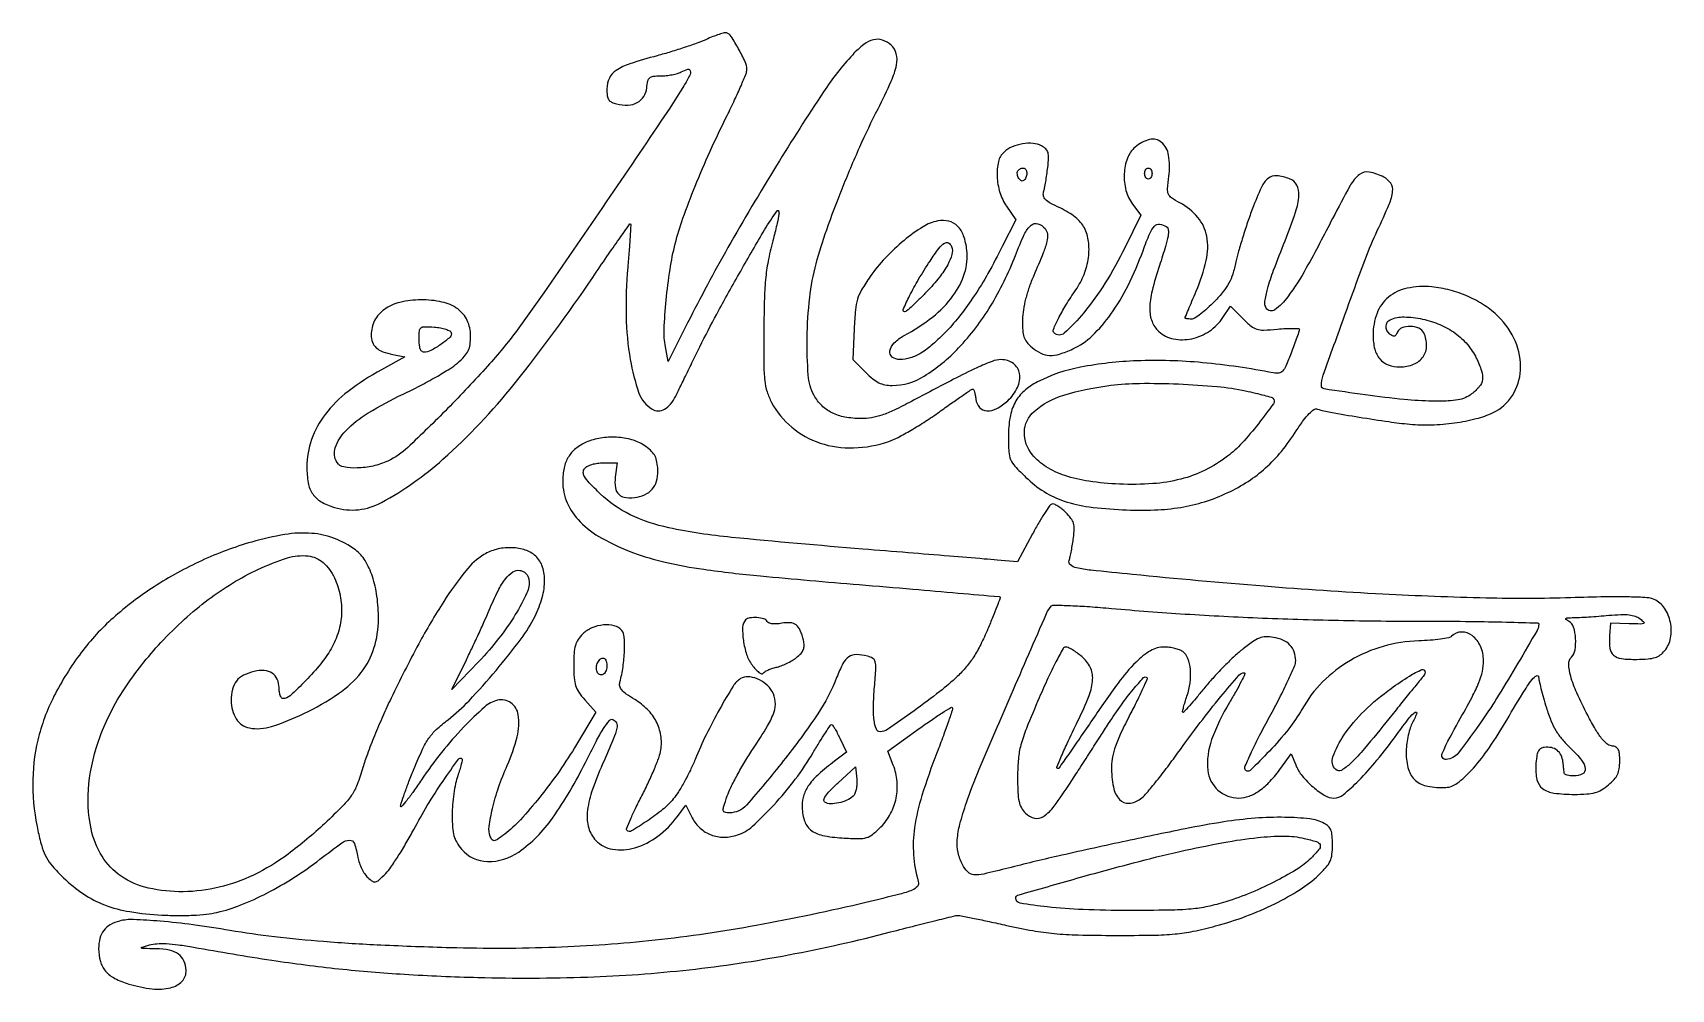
# Model space of a CAD drawing. Extents: x 10 to 455, y 10 to 270.
import ezdxf

# ---------------------------------------------------------------- set-up
doc = ezdxf.new("R2010")
doc.units = 0

msp = doc.modelspace()

# ---------------------------------------------------------------- linework, layer by layer
for points in [[(193, 267.901487, -0.020054), (190.673587, 266.951344, -0.006797), (187.219065, 265.752455, -0.006747), (183.361715, 264.52977, -0.007706), (179.639372, 263.46724, 0.012208), (172.24492, 261.284334, 0.067686), (168.515561, 259.498299, 0.134904), (166.667392, 257.394511, 0.11364), (166, 254.495999, 0.028598), (166.106934, 252.627895, 0.114373), (166.488811, 251.555565, 0.13917), (167.257771, 250.87518, 0.050516), (168.640432, 250.375398, 0.072321), (171.711376, 250.062577, 0.113051), (174.262471, 250.763184, 0.130698), (176.010047, 252.401338, 0.115795), (176.813358, 254.768055, -0.029548), (177.107085, 256.638873, -0.164776), (177.6231, 257.496936, -0.15258), (178.577346, 257.900304, -0.024281), (180.6291, 258, 0.02661), (182.118145, 258.079302, 0.021728), (183.696005, 258.31755, 0.022255), (185.131396, 258.66549, 0.052318), (186.151388, 259.08102, -0.05519), (187.959103, 259.805412, -0.437453), (188.64229, 259.382889, -0.169692), (188.450272, 258.058746, -0.01794), (186.886571, 255.302599, -0.01076), (180.667545, 245.673555, -0.001005), (164.791636, 222.317193, -0.001077), (148.884831, 199.123664, -0.009444), (141.623896, 189, -0.022943), (133.609458, 179.229088, -0.011742), (122.726394, 167.693941, -0.008835), (111.925319, 157.150578, -0.08064), (106.5, 153.480797, -0.052754), (102.515253, 152.123128, -0.048782), (98.227272, 151.582214, -0.05254), (94.567166, 151.864549, -0.207207), (92.731504, 153.095223, -0.230487), (92.256536, 157.0845, -0.109056), (95.040105, 161.606204, -0.06403), (101.19327, 166.519691, -0.025948), (110.659393, 171.618464, 0.009522), (115.195013, 173.872607, 0.009814), (119.595455, 176.276032, 0.009592), (123.324404, 178.504766, 0.040681), (125.409393, 180.054589, 0.024524), (127.329292, 181.914657, 0.075171), (128.352539, 183.403522, 0.081249), (128.847299, 185.061929, 0.031958), (129, 187.448605, 0.10949), (128.073706, 191.627937, 0.128373), (125.491517, 194.746587, 0.104098), (121.229627, 196.63158, 0.054544), (115.433998, 197.213051, 0.055424), (109.825863, 196.538422, 0.096875), (105.575134, 194.621774, 0.12018), (102.946619, 191.593424, 0.119469), (102, 187.688186, 0.088827), (102.352655, 185.718794, 0.12127), (103.360334, 184.232329, 0.095131), (105.154645, 183.146984, 0.039249), (107.8983, 182.37034), (111.105985, 181.728803), (104.802992, 178.254967, 0.036831), (95.761503, 172.365502, 0.066383), (89.506239, 166.133381, 0.079663), (85.841484, 159.355833, 0.082597), (84.539828, 151.857465, 0.045234), (84.901945, 147.522842, 0.106388), (86.117331, 144.529832, 0.114179), (88.391177, 142.429665, 0.056872), (92.014866, 140.8774, 0.200178), (104.80677, 142.213051, 0.057113), (121.472704, 153.942528, 0.042093), (140.80711, 174.313943, 0.020267), (162.1663, 203.326029, -0.001959), (166.023423, 208.988097, -0.003307), (169.307253, 213.701141, -0.000471), (172.227851, 217.826073, -0.516801), (172.412342, 217.826029, -0.17097), (172.49344, 217.541752, -0.000704), (172.287376, 214.232027, -0.003366), (172.021846, 210.462277, -0.002101), (171.662449, 206.048958, 0.026402), (171.228971, 192.783427, 0.037379), (172.34742, 181.026952, 0.042373), (174.710234, 171.935425, 0.173109), (178.25, 167.574023, 0.13792), (179.914349, 167.109663, 0.12542), (181.645059, 167.554466, 0.097044), (183.289713, 168.924573, 0.056116), (184.685213, 171.098783, 0.000731), (185.420402, 172.593766, 0.00008), (187.101309, 176.025893, 0.000098), (189.100775, 180.112158, 0.000079), (191.245876, 184.5, -0.011152), (195.80836, 193.331475, -0.004669), (202.327933, 205.028257, -0.003757), (208.829463, 216.243984, -0.027638), (212.264573, 221.395344, -0.597483), (212.62863, 221.340427, -0.121981), (212.715097, 220.48879, -0.02397), (212.242851, 218.026751, -0.005411), (211.195579, 213.895344, 0.015097), (209.887436, 208.280387, 0.023735), (209.141403, 203.385223, 0.018571), (208.759109, 197.656884, 0.005719), (208.602716, 189, 0.0035), (208.606172, 179.742006, 0.025004), (208.862897, 175.272046, 0.049743), (209.495461, 172.256536, 0.046254), (210.720978, 169.346727, 0.096965), (216.206207, 162.624176, 0.09352), (223.887855, 158.361744, 0.088272), (232.985244, 157.042564, 0.075347), (242.52686, 158.803439, 0.037117), (245.036072, 159.88539, 0.011715), (248.611784, 161.860835, 0.011628), (252.510135, 164.258529, 0.012653), (256.1825, 166.770793, -0.002714), (259.528112, 169.158505, -0.004262), (262.431657, 171.170171, -0.001236), (264.968662, 172.886909, -0.1492), (265.339217, 173, -0.299805), (265.562502, 172.852894, -0.026952), (265.805023, 172.192187, -0.028042), (266.024115, 171.303952, -0.017803), (266.183578, 170.25, 0.153775), (267.17167, 168.035716, 0.20265), (269.145414, 167.09193, 0.136406), (271.874423, 167.716508, 0.063894), (274.839698, 169.850256, 0.09406), (277.483654, 173.462322, 0.152071), (278.020024, 177.201663, 0.19833), (276.34704, 179.924621, 0.159843), (273.05, 180.985383, 0.089526), (270.58686, 180.526195, 0.018079), (266.467649, 178.78929, 0.011101), (260.082184, 175.646327, 0.002156), (248.709121, 169.668825, -0.009852), (243.974421, 167.272606, -0.030652), (240.664974, 165.921805, -0.042417), (237.863333, 165.231871, -0.039188), (234.909461, 165, -0.045219), (230.635601, 165.387313, -0.070058), (227.125153, 166.553137, -0.078428), (224.356217, 168.51766, -0.075014), (222.277265, 171.266927, -0.106539), (220.667044, 176.754437, -0.021989), (220.371478, 186.882344, -0.024038), (221.059792, 197.817575, -0.038516), (222.805972, 207, -0.018481), (225.689865, 216.261391, -0.010293), (229.847057, 227.325515, -0.010066), (234.668752, 238.725656, -0.012619), (239.61447, 249.082757, 0.011423), (243.193016, 256.5309, 0.055519), (244.638472, 260.980068, 0.112345), (244.576407, 263.999635, 0.148817), (243.171259, 266.345012, 0.103378), (240.829956, 267.715371, 0.142752), (238.410316, 267.812027, 0.104791), (235.769359, 266.528201, 0.039876), (232.732897, 263.75, 0.041787), (224.785643, 253.647378, 0.00775), (212.066979, 233.695891, 0.008777), (198.868793, 211.399252, 0.012289), (187.926741, 191), (182.622648, 180.5), (181.878665, 184.5, -0.056536), (181.543975, 189.209804, -0.013357), (182.086131, 197.086605, -0.01442), (183.132749, 205.465256, -0.023782), (184.554791, 212.456571, -0.023146), (186.647247, 219.354989, -0.010975), (189.944442, 228.042551, -0.010261), (194.041359, 237.593726, -0.009461), (198.634367, 247.233343, 0.006219), (200.688539, 251.473528, 0.008586), (202.419013, 255.332723, 0.005828), (203.768849, 258.591531, 0.097899), (203.98355, 259.733343, 0.104522), (203.521097, 261.824935, 0.01982), (201.758608, 265.333448, 0.016458), (199.745352, 268.706813, 0.177897), (198.5, 269.649028, 0.137097), (197.878033, 269.663397, 0.014564), (196.471875, 269.2613, 0.017105), (194.796427, 268.665137, 0.012947)], [(309.422678, 238.687149, 0.126404), (307.325207, 235.679449, 0.078045), (306.456435, 231.43097, 0.074805), (306.92366, 226.92827, 0.096245), (308.709812, 223.179345), (310.919624, 220.189699), (306.596431, 211.34485, -0.025841), (301.302427, 201.797765, -0.033719), (295.456993, 193.702408, -0.035163), (290.174207, 188.178571, -0.400225), (287.422038, 188.244629, -0.305351), (287.234441, 189.206162, -0.01668), (288.594752, 192.145892, -0.020897), (290.615087, 195.770216, -0.012438), (293.303449, 199.91683, 0.056128), (295.545523, 204.141261, 0.059692), (296.734165, 208.672241, 0.064282), (296.773074, 213.03099, 0.089687), (295.629451, 216.74967, 0.060813), (294.623908, 218.223494, 0.04108), (293.159232, 219.639431, 0.036285), (291.278401, 220.964726, 0.026445), (289.018975, 222.165273, -0.013704), (286.389543, 223.477665, -0.070769), (285.080511, 224.435407, -0.142597), (284.548077, 225.37716, -0.128305), (284.574961, 226.5, 0.022118), (284.831457, 227.571663, 0.006083), (285.139542, 229.278959, 0.006134), (285.441685, 231.224143, 0.006371), (285.691911, 233.151776, 0.015072), (285.921261, 235.805732, 0.084767), (285.761221, 237.215125, 0.136377), (285.177171, 238.160758, 0.063846), (283.995623, 239.002343, 0.102792), (281.703702, 239.677637, 0.061124), (278.848904, 239.562163, 0.059767), (276.024618, 238.744167, 0.083759), (273.815617, 237.333136, 0.153625), (272.295476, 234.740842, 0.067991), (271.936045, 230.745666, 0.062637), (272.692421, 226.369754, 0.075132), (274.494379, 222.603421), (276.988758, 218.927748), (273.360276, 211.713874, -0.011525), (269.467903, 204.400293, -0.01783), (265.741362, 198.291895, -0.020294), (262.020638, 193.124297, -0.025493), (258.149899, 188.671545, -0.020408), (254.445865, 185.126824, -0.043958), (251.268856, 182.787207, -0.05749), (248.371732, 181.451357, -0.079464), (245.54966, 181, -0.16488), (243.486747, 181.699275, -0.28017), (242.847721, 183.3428, -0.156941), (244.020868, 185.559019, -0.070743), (246.70631, 187.522596, 0.044318), (254.41457, 192.558306, 0.067492), (259.965417, 198.297041, 0.080715), (263.107633, 204.438789, 0.106413), (263.73255, 210.680451, 0.054035), (262.853791, 214.606371, 0.113855), (261.217731, 217.245715, 0.141014), (258.854544, 218.564412, 0.104024), (255.843408, 218.629139, 0.094542), (251.832565, 217.053448, 0.031214), (246.677219, 213.331862, 0.030883), (241.560106, 208.570328, 0.039126), (237.493135, 203.555639, 0.016752), (235.157038, 199.90865, 0.059748), (234.036684, 197.378514, 0.052785), (233.477076, 194.50022, 0.011125), (233.147487, 189.381947), (232.794974, 181.005026), (236.297487, 177.502513, 0.02476), (238.207353, 175.772984, 0.057676), (239.828666, 174.731136, 0.067582), (241.477171, 174.183066, 0.046536), (243.439838, 174, 0.141123), (252.15721, 176.51045, 0.062789), (261.4915, 184.155008, 0.053864), (270.159288, 195.520266, 0.043783), (276.913848, 209.277158, -0.01625), (279.327616, 214.963959, -0.10086), (281.198106, 217.502922, -0.269581), (283.000572, 217.883658, -0.14082), (284.960174, 216.547988, -0.14824), (285.594007, 215.042065, -0.085621), (285.461729, 213.064088, -0.037317), (284.450905, 209.932237, -0.005505), (281.871367, 203.793615, 0.018673), (280.627637, 200.601008, 0.021519), (279.689758, 197.470762, 0.023146), (279.08547, 194.516902, 0.033258), (278.848153, 191.857966, 0.017804), (278.88661, 188.91775, 0.070114), (279.225564, 187.142707, 0.090759), (279.9919, 185.77173, 0.042452), (281.420934, 184.314351, 0.064086), (283.823617, 182.732043, 0.104533), (286.181535, 182.139845, 0.085754), (288.90327, 182.504912, 0.032305), (292.5, 183.895863, 0.082663), (297.76601, 187.487341, 0.046737), (302.837793, 193.341783, 0.040006), (307.507035, 201.122195, 0.027711), (311.55348, 210.557541, -0.011972), (313.397302, 215.260066, -0.092827), (314.690159, 217.221656, -0.230683), (316.072577, 217.725501, -0.115696), (317.871146, 217.100798, -0.231813), (318.422154, 216.203192, -0.067303), (318.356309, 214.53423, -0.031455), (317.680682, 211.733663, -0.005493), (316.02024, 206.560754, 0.018848), (313.999378, 199.634674, 0.059036), (313.38003, 194.832618, 0.09325), (313.999573, 191.341419, 0.118967), (315.835175, 188.649165, 0.135489), (319.842316, 186.632665, 0.103048), (324.779795, 186.67456, 0.095735), (329.594993, 188.737383, 0.099052), (333.227694, 192.426431), (335.265248, 195.534752), (338.668279, 192.131721, 0.022495), (340.883006, 190.107786, 0.100055), (342.425055, 189.273377, 0.083811), (344.300606, 189.029489, 0.013128), (348.035656, 189.269517, -0.009611), (350.322668, 189.432646, -0.016137), (352.247974, 189.470608, -0.010081), (353.78598, 189.420269, -0.398809), (354, 189.194622, -0.081382), (353.929656, 188.765304, -0.002433), (353.339063, 187.03926, -0.004781), (352.612113, 185.010732, -0.003276), (351.75, 182.721853, -0.009551), (350.34478, 179.262753, -0.082306), (349.449555, 177.863667, -0.17723), (348.435447, 177.327277, -0.082771), (346.928609, 177.371682, 0.025221), (327.691244, 180.164967, 0.032851), (309.906859, 180.664525, 0.037142), (294.5905, 178.944274, 0.071534), (282.930271, 174.964427, 0.063289), (279.260515, 172.463748, 0.089558), (276.818465, 169.366053, 0.080419), (275.450184, 165.3512, 0.041871), (275.003738, 160.066162, 0.014569), (275.121394, 155.9468, 0.087626), (275.613077, 153.870222, 0.08571), (276.789884, 152.067353, 0.013624), (279.757992, 149.046229, 0.051802), (284.719454, 145.167774, 0.059229), (290.161326, 142.594788, 0.048452), (296.912055, 141.038948, 0.021682), (306, 140.252437, 0.018837), (314.643307, 140.20661, 0.032157), (321.825711, 140.903033, 0.036019), (328.256581, 142.428869, 0.033192), (334.586397, 144.893634, 0.034723), (340.068021, 147.93902, 0.039341), (344.836699, 151.603193, 0.037769), (349.126949, 156.103642, 0.027989), (353.17781, 161.659205, -0.012481), (355.15021, 164.548313, -0.036443), (356.69839, 166.398225, -0.055713), (357.943484, 167.425418, -0.219955), (358.901689, 167.565799, 0.027871), (362.4924, 166.718165, 0.003592), (370.282388, 165.389715, 0.004498), (378.278674, 164.158864, 0.012044), (384, 163.471033, 0.032498), (389.850737, 163.292006, 0.025926), (396.140825, 163.835712, 0.026627), (402.024593, 164.975252, 0.04967), (406.590473, 166.609956, 0.14173), (411.834971, 171.253061, 0.128359), (414.04296, 178.164043, 0.114978), (412.676117, 185.893184, 0.099006), (407.999091, 192.709762, 0.048212), (404.263411, 195.704341, 0.04033), (399.799059, 198.136046, 0.039627), (394.914278, 199.858101, 0.042347), (389.926269, 200.740402, 0.072967), (383.238145, 200.370528, 0.122884), (378.194245, 197.962198, 0.131392), (375.088344, 193.607065, 0.089794), (374, 187.595708, 0.061709), (374.462025, 183.866411, 0.115038), (375.848627, 181.174106, 0.128873), (378.154138, 179.563427, 0.088598), (381.30887, 179, 0.096952), (385.033564, 179.729087, 0.144467), (387.611683, 181.786545, 0.153505), (388.565891, 184.810423, 0.113593), (387.778, 188.25, 0.185188), (386.42738, 189.516254, 0.092215), (384.095766, 189.996262, 0.095513), (381.815074, 189.601654, 0.213826), (380.595156, 188.387376, -0.046359), (380.210867, 187.609902, -0.213606), (379.805677, 187.333767, -0.1854), (379.289103, 187.432755, -0.034203), (378.488167, 188.009821, -0.229642), (377.542047, 190.091355, -0.289167), (378.691594, 191.816355, -0.10968), (382.415567, 192.577098, -0.048496), (387.430969, 192.0034, -0.048217), (392.181804, 190.4964, -0.055982), (396.305934, 188.160345, -0.058925), (399.635777, 185.089622, -0.064415), (402.042677, 181.411841, -0.030908), (403.472355, 177.924294, -0.114628), (403.705673, 175.574981, -0.14276), (402.864898, 173.655637, -0.058429), (400.777769, 171.68146, -0.057639), (399.008228, 170.654808, -0.057589), (397.05054, 170.058825, -0.037688), (394.381105, 169.777157, -0.010147), (390.11878, 169.736696, -0.022841), (382.491435, 170.16792, -0.008635), (371.887462, 171.440303, -0.0022), (360.739495, 173.023688, -0.372215), (360, 173.879435, -0.08539), (360.494232, 176.752315, -0.001237), (366.340453, 193.112321, -0.003249), (371.943641, 208.359168, -0.020399), (375.169336, 216, 0.00901), (378.388019, 223.16439, 0.071278), (379.32752, 226.669181, 0.178708), (378.807291, 228.850755, 0.127121), (376.916866, 230.54299, 0.071193), (372.980067, 231.913933, 0.221938), (370.323996, 231.253133, 0.096315), (367.768054, 228.20703, 0.008497), (363.024375, 219.29407, -0.008236), (355.88793, 205.868403, -0.033129), (350.867305, 198.057469, -0.075412), (347.319397, 194.528312, -0.437437), (345.013767, 194.977725, -0.176929), (344.645933, 196.761678, -0.031239), (345.368076, 200.160567, -0.021217), (347.020626, 205.245247, -0.005519), (350.111975, 213.270098, 0.012682), (352.984702, 221.058244, 0.064212), (353.901581, 225.586798, 0.144709), (353.295654, 228.349508, 0.177878), (351.315544, 230.07013, 0.065127), (347.858048, 230.891545, 0.197666), (345.585203, 230.220421, 0.11661), (343.706347, 227.805546, 0.01681), (341.283124, 222, 0.008625), (339.957659, 218.306488, 0.006645), (338.635221, 214.234375, 0.006724), (337.500853, 210.394837, 0.015914), (336.786303, 207.5, -0.024059), (335.918334, 204.214511, -0.048019), (334.866584, 201.74312, -0.046226), (333.334921, 199.45902, -0.020734), (330.937017, 196.75, -0.017011), (329.064116, 194.931137, -0.021783), (327.215292, 193.395312, -0.020346), (325.596648, 192.266565, -0.143027), (324.683838, 192, -0.015569), (324.038332, 192.020104, -0.025466), (323.494627, 192.081911, -0.02309), (323.084391, 192.169471, -0.340945), (323, 192.278845, -0.097123), (323.041189, 192.488889, -0.000468), (323.873303, 194.523556, -0.00214), (324.833321, 196.836461, -0.00135), (325.972945, 199.528845, 0.043862), (328.708307, 207.910827, 0.102855), (328.857697, 214.466448, 0.13035), (326.448656, 219.564462, 0.094307), (321.54818, 223.543987, -0.02294), (319.286798, 224.899128, -0.149504), (318.454594, 225.911062, -0.117563), (318.229568, 227.329043, -0.011907), (318.57439, 230.749102, 0.067555), (318.513926, 236.448639, 0.17959), (316.589517, 239.96368, 0.245794), (313.348734, 240.730926, 0.115712)], [(280, 231.559017, -0.055887), (279.933596, 230.966781, -0.049696), (279.737031, 230.378799, -0.052635), (279.447691, 229.881687, -0.096533), (279.104785, 229.564761, -0.305994), (278.370931, 229.594365, -0.122354), (277.696107, 230.406879, -0.101767), (277.406646, 231.556057, -0.210351), (277.735568, 232.402234, -0.099868), (278.520615, 232.923695, -0.1881), (279.270167, 232.93523, -0.197274), (279.804984, 232.440964, -0.10924)], [(314, 231.5, -0.064853), (313.925306, 230.926543, -0.082425), (313.70625, 230.440625, -0.098894), (313.381354, 230.115568, -0.148195), (313, 230, -0.148195), (312.618646, 230.115568, -0.098894), (312.29375, 230.440625, -0.082425), (312.074694, 230.926543, -0.064853), (312, 231.5, -0.064853), (312.074694, 232.073457, -0.082425), (312.29375, 232.559375, -0.098894), (312.618646, 232.884432, -0.148195), (313, 233, -0.148195), (313.381354, 232.884432, -0.098894), (313.70625, 232.559375, -0.082425), (313.925306, 232.073457, -0.064853)], [(259.572199, 211.672449, -0.160704), (259.672693, 209.568281, -0.057848), (258.528386, 206.756729, -0.042928), (256.269387, 203.367463, -0.02096), (252.858274, 199.443661, -0.007913), (250.822049, 197.357789, -0.011689), (248.965115, 195.599076, -0.00703), (247.369403, 194.197257, -0.178548), (246.834619, 194, -0.541099), (246.435574, 194.610631, -0.012904), (248.160862, 198.285429, -0.017693), (250.623422, 202.791692, -0.011994), (253.728594, 207.75, -0.013616), (256.107632, 211.148662, -0.085629), (257.633607, 212.604854, -0.280245), (258.71593, 212.653254, -0.177481)], [(123.745641, 188.279915, -0.298983), (123.429919, 187.109325, -0.02825), (120.983381, 185.171752, -0.033039), (118.226689, 183.491891, -0.120133), (116.25, 183.003738, -0.227227), (115.73591, 183.2482, -0.085666), (115.33758, 183.961761, -0.057014), (115.0814, 185.084568, -0.027611), (115, 186.557498, -0.019923), (115.090677, 188.832328, -0.210359), (115.521594, 189.631816, -0.172842), (116.449666, 189.938826, -0.012685), (119.172279, 189.807498, -0.026507), (120.799265, 189.600466, -0.035714), (122.23677, 189.231928, -0.038681), (123.326808, 188.771465, -0.196517)], [(339.394717, 172.515721, -0.005416), (342.075189, 171.913087, -0.007915), (344.420708, 171.31965, -0.004354), (346.378582, 170.772847, -0.126759), (346.822531, 170.510803, -0.366997), (346.943912, 169.032509, -0.010611), (342.879325, 163.604784, -0.019719), (338.389192, 158.310799, -0.044275), (334.5, 154.763555, -0.048793), (328.412103, 151.0021, -0.051056), (321.800986, 148.559484, -0.045684), (314.211742, 147.330171, -0.028161), (305.159986, 147.212714, -0.024523), (296.872829, 147.980365, -0.046094), (290.337241, 149.534963, -0.057559), (285.275458, 151.921916, -0.079079), (281.47692, 155.209798, -0.184194), (279.351302, 161.311803, -0.207627), (281.972612, 166.900973, -0.109454), (290.01827, 171.346387, -0.040101), (302.810188, 174.027183, -0.029486), (310.637086, 174.556035, -0.012451), (321.174415, 174.383312, -0.012442), (331.679923, 173.687108, -0.029823)], [(160.378302, 158.563079, 0.066668), (157.525849, 156.839099, 0.088706), (155.538814, 154.560121, 0.083324), (154.38469, 151.618235, 0.051945), (154, 147.925377, 0.103821), (155.220577, 142.110444, 0.09223), (158.703565, 136.994606, 0.071721), (164.643011, 132.517533, 0.036114), (173.18978, 128.592358, 0.033958), (181.812692, 126.015036, 0.020565), (192.295864, 124.091954, 0.011887), (207.691794, 122.289685, 0.002544), (234.5, 119.933382, -0.0005), (249.087932, 118.711268, -0.000825), (261.410102, 117.646094, -0.000045), (272.510943, 116.667036, -0.163811), (272.747155, 116.563584, -0.307869), (272.797596, 116.353777, -0.001186), (271.875549, 113.931756, -0.005283), (270.780575, 111.163737, -0.003228), (269.432917, 107.919512, -0.015115), (267.48593, 103.678643, -0.027663), (265.609368, 100.370051, -0.031507), (263.567113, 97.593865, -0.028603), (261.129138, 95, -0.024856), (256.382549, 90.924491, -0.009463), (249.389567, 85.708689, -0.004249), (242.138878, 80.604002, -0.152395), (240.203205, 80, -0.311384), (239.152805, 80.724393, -0.059266), (238.558379, 83.10258, -0.037994), (238.367526, 86.872176, -0.013979), (238.651663, 92.195993, 0.004727), (239.015548, 97.253703, 0.072676), (238.871487, 98.991109, 0.201269), (238.209009, 99.909217, 0.075796), (236.718367, 100.534549, 0.056927), (233.7046, 100.935225, 0.158271), (231.685964, 100.320734, 0.121251), (230.088, 98.498933, 0.027298), (228.378301, 94.712531, -0.055572), (223.255341, 84.886123, -0.019762), (213.895819, 72.079624, -0.012872), (203.865272, 60.083237, -0.215409), (199.254101, 58, -0.056409), (198.02836, 58.138726, -0.314688), (197.608398, 58.602701, -0.108301), (197.696058, 59.575526, -0.005692), (198.676475, 62.563907, -0.032937), (199.633106, 64.863339, -0.010171), (201.367814, 68.191831, -0.010125), (203.46448, 71.845013, -0.010957), (205.654752, 75.313907, 0.01087), (209.632763, 81.611747, 0.05478), (211.373665, 85.386017, 0.103132), (211.707214, 88.219287, 0.106175), (210.872828, 90.917504, 0.091919), (209.193278, 92.932755, 0.076372), (206.796429, 94.370268, 0.083266), (204.292372, 94.934536, 0.155802), (202.30176, 94.418548, 0.114057), (200.290353, 92.389033, 0.010256), (196.626039, 86.181749, 0.014172), (192.925577, 79.149918, 0.018409), (189.961755, 72.5, -0.016969), (188.655551, 69.546436, -0.013624), (187.058211, 66.459928, -0.013845), (185.4235, 63.68586, -0.033821), (184.031481, 61.767841, -0.047423), (181.117411, 58.881602, -0.023266), (176.922227, 55.762654, -0.014406), (172.709566, 53.098174, -0.342681), (171.404325, 53.262342, -0.303771), (171.31902, 53.692947, -0.004355), (172.397846, 56.223668, -0.01028), (173.770216, 59.198496, -0.006387), (175.496137, 62.633837, 0.010309), (177.296461, 66.28844, 0.01099), (178.90483, 69.937667, 0.010627), (180.150215, 73.130585, 0.049154), (180.644635, 75.047584, 0.077727), (180.640826, 79.01918, 0.08065), (179.418071, 82.745705, 0.07663), (177.008792, 86.04341, 0.061332), (173.541038, 88.759066, -0.016374), (171.265831, 90.232195, -0.065423), (170.040007, 91.346994, -0.116332), (169.515781, 92.377692, -0.126655), (169.530459, 93.5, 0.030603), (170.376304, 97.59157, 0.027004), (170.762122, 101.93109, 0.024272), (170.709468, 105.731487, 0.158901), (170.015527, 107.481291, 0.159073), (168.011068, 108.745174, 0.08406), (165.049375, 108.980659, 0.077512), (161.926186, 108.206105, 0.097201), (159.454545, 106.545455, 0.049063), (158.181157, 104.994229, 0.076922), (157.454183, 103.432895, 0.055562), (157.099375, 101.380807, 0.015051), (157, 98.080251, 0.016488), (157.112993, 94.654631, 0.060254), (157.514847, 92.522707, 0.07243), (158.37119, 90.755708, 0.031172), (159.976997, 88.67898), (162.953994, 85.288368), (157.726997, 76.507814, -0.018432), (153.096742, 69.344209, -0.016288), (147.765032, 62.231458, -0.016673), (142.515101, 56.113162, -0.044245), (138.263731, 52.232376, -0.009097), (136.283314, 50.778594, -0.111141), (135.420672, 50.420296, -0.279633), (134.848362, 50.64428, -0.071624), (134.342443, 51.549992, -0.126193), (134.027823, 54.265455, -0.024457), (134.941888, 59.160238, -0.024575), (136.612595, 64.912592, -0.020449), (138.931973, 70.845006, 0.040185), (141.627982, 78.63305, 0.100995), (141.936509, 84.603827, 0.204632), (139.929725, 87.852342, 0.217131), (136.262986, 88.542745, 0.122583), (132.731197, 86.679458, 0.019728), (127.09207, 81.223796, 0.021626), (121.075254, 74.353083, 0.02151), (115.663043, 66.976351, -0.006487), (113.489016, 63.818538, -0.012726), (111.663519, 61.373664, -0.011765), (110.266365, 59.682006, -0.694361), (110, 59.781335, -0.082275), (110.139738, 60.624802, -0.003991), (111.08049, 63.315542, -0.006408), (112.269157, 66.501117, -0.00457), (113.678262, 70.038354, -0.010903), (115.93911, 75.239559, -0.043806), (117.658309, 78.246388, -0.054161), (119.688754, 80.584103, -0.02299), (122.863439, 83.265919, 0.039871), (128.572187, 88.428145, 0.014157), (135.898142, 96.6537, 0.013917), (142.69445, 105.206283, 0.045364), (146.490361, 111.3565, 0.047576), (148.456015, 116.466432, 0.07004), (149.089476, 121.226741, 0.086751), (148.368717, 125.173607, 0.138522), (146.365141, 127.92742, 0.096801), (143.449715, 129.421276, 0.067675), (139.785707, 129.957705, 0.065324), (135.972539, 129.497009, 0.076151), (132.618034, 128.068037, 0.086314), (127.701307, 123.695207, 0.024334), (121.692907, 115.332537, 0.020461), (114.913243, 103.852369, 0.010866), (107.421314, 89.132559, 0.008593), (105.162336, 84.231304, 0.006972), (102.904773, 78.902791, 0.007054), (100.961175, 73.931552, 0.018116), (99.738381, 70.270606, -0.018923), (98.188049, 65.653837, -0.059275), (96.678228, 62.755334, -0.046101), (94.338853, 59.925347, -0.008228), (89.415901, 55.138048, -0.028974), (79.465441, 46.807099, -0.047335), (70.060937, 41.111968, -0.053929), (60.723816, 37.786419, -0.055813), (51, 36.585377, -0.05826), (41.51405, 37.585138, -0.094503), (34.101503, 40.805461, -0.105271), (28.925024, 46.22199, -0.087291), (25.969537, 53.646742, -0.077919), (25.367124, 65.889041, -0.063145), (28.399939, 78.698747, -0.056451), (34.989999, 91.627891, -0.042018), (44.921438, 104.211312, -0.019363), (51.306978, 110.527489, -0.024002), (57.736754, 115.869113, -0.025273), (64.342315, 120.336905, -0.026623), (71.253862, 124.031614, -0.032402), (79.245383, 127.157966, -0.104676), (84.888636, 127.721509, -0.156), (88.971156, 125.905383, -0.104535), (92.023605, 121.757426, -0.056895), (93.582759, 116.930448, -0.061718), (93.954929, 112.009288, -0.061679), (93.11468, 107.143467, -0.056707), (91.101501, 102.47957, -0.041646), (88.337956, 98.474817, -0.020766), (84.232164, 93.875803, -0.014415), (80.020207, 89.778136, -0.187869), (78.022343, 89, -0.249757), (77.62978, 89.209137, -0.065026), (77.300313, 89.870915, -0.050326), (77.074451, 90.829112, -0.032742), (77, 91.964816, 0.106223), (76.506585, 94.261161, 0.142405), (75.131841, 95.872886, 0.127607), (72.976404, 96.605962, 0.076988), (70.270519, 96.389893, 0.057112), (67.340881, 95.328933, 0.111163), (65.421704, 93.767513, 0.110729), (64.352193, 91.529788, 0.056382), (64, 88.416441, 0.136222), (65.372343, 83.472757, 0.216716), (68.92774, 81.027777, 0.121756), (74.972246, 81.43179, 0.035358), (83.711017, 84.919595, 0.03656), (93.119782, 90.35077, 0.076516), (99.292949, 96.094101, 0.091978), (102.76288, 102.674172, 0.074694), (103.978038, 110.568499, 0.03392), (103.580344, 116.755009, 0.04751), (102.334944, 122.147774, 0.055622), (100.348321, 126.444995, 0.09734), (97.719454, 129.334304, 0.068076), (92.040329, 132.455662, 0.072641), (85.855953, 133.848892, 0.060001), (78.588899, 133.534017, 0.029734), (69.573547, 131.493274, 0.037102), (55.956443, 126.426253, 0.036099), (43.106412, 119.363326, 0.037517), (31.924677, 110.867595, 0.050409), (23.301677, 101.524328, 0.043557), (15.882154, 89.625006, 0.058934), (11.50732, 77.741566, 0.061284), (10.127482, 65.539204, 0.052629), (11.610506, 52.697405, 0.016683), (12.702931, 48.480715, 0.055139), (13.810918, 45.838205, 0.055403), (15.466797, 43.508357, 0.016959), (18.455026, 40.380022, 0.046083), (23.863845, 35.985641, 0.056859), (29.633047, 33.007099, 0.050518), (36.461136, 31.175739, 0.027225), (45.132117, 30.247407, 0.011713), (49.477999, 30.122232, 0.013564), (53.61695, 30.212293, 0.014727), (57.278368, 30.499692, 0.029697), (60.132117, 30.981219, 0.037449), (66.616549, 32.997032, 0.024894), (73.710617, 36.216577, 0.023329), (80.996802, 40.412272, 0.021485), (88.07014, 45.377882, -0.006997), (94.055163, 49.843757, -0.145448), (96.144165, 50.578452, -0.337871), (97.43115, 49.693544, -0.034857), (98.39133, 45.887288, 0.039061), (98.787656, 44.370036, 0.030588), (99.442269, 42.798754, 0.031435), (100.238014, 41.40492, 0.063493), (101.059338, 40.4463, 0.034029), (102.36831, 39.414508, 0.208793), (103.193198, 39.257722, 0.133075), (104.081145, 39.729562, 0.011257), (105.946998, 41.559011, 0.04107), (107.355698, 43.263601, 0.010186), (109.367284, 46.279835, 0.010348), (111.535146, 49.83873, 0.010211), (113.563911, 53.5, -0.01527), (117.245626, 59.988582, -0.013029), (121.508509, 66.599774, -0.005175), (125.69562, 72.601902, -0.463692), (126.651909, 72.681424, -0.252376), (126.743143, 72.376773, -0.009289), (126.469069, 71.162749, -0.014938), (126.062912, 69.69796, -0.009707), (125.510677, 68.030263, 0.033896), (124.930251, 65.944549, 0.015455), (124.443761, 63.156396, 0.015223), (124.110333, 60.17552, 0.02024), (124, 57.450999, 0.015068), (124.104352, 53.989117, 0.051302), (124.469539, 51.765561, 0.067362), (125.216486, 49.997973, 0.041315), (126.527032, 48.150243, 0.216818), (133.605439, 44.780929, 0.158163), (142.050406, 47.360821, 0.088216), (151.266476, 56.591557, 0.037561), (160.179997, 71.681778, -0.006113), (163.053502, 77.329172, -0.021064), (165.11267, 80.88404, -0.026055), (166.672679, 83.072705, -0.327472), (167.595997, 83.324789, -0.201419), (168.56851, 82.393165, -0.159782), (168.704093, 80.931003, -0.043629), (167.815839, 78.173473, -0.00362), (164.840522, 71.253514, 0.020805), (161.862297, 63.613555, 0.060159), (160.681032, 58.069399, 0.092128), (161.076511, 53.87385, 0.119684), (162.97519, 50.526409, 0.166459), (167.555306, 48.102732, 0.11063), (173.539946, 48.483533, 0.090244), (179.825826, 51.628522, 0.07269), (185.157329, 56.998929), (187.423609, 60.064236), (189.192667, 56.615986, 0.08988), (191.334109, 53.818248, 0.094736), (194.285254, 52.011673, 0.091739), (197.776346, 51.385629, 0.078473), (201.468561, 51.989624, 0.104745), (205.520855, 54.350365, 0.022927), (211.277839, 60.069263, 0.024021), (217.148509, 67.112637, 0.028013), (222, 74.346057, -0.004581), (223.761104, 77.257929, -0.00731), (225.325, 79.7101, -0.002451), (226.704736, 81.78311, -0.251775), (227, 81.938842, -0.248403), (227.266377, 81.79508, -0.010103), (227.874282, 80.84404, -0.015612), (228.558037, 79.642376, -0.010204), (229.27415, 78.217435), (231.0483, 74.5), (227.77415, 72, 0.019095), (223.514803, 68.482415, 0.052739), (220.903729, 65.605097, 0.074651), (219.487488, 62.901407, 0.083567), (219, 60.005029, 0.071565), (219.577764, 55.989057, 0.151858), (221.300616, 53.4002, 0.120206), (224.509125, 51.878182, 0.036823), (229.867512, 51.177328, 0.00945), (234.407752, 51.006784, 0.074639), (236.489852, 51.279746, 0.102242), (238.122414, 52.136189, 0.024627), (240.398117, 54.198117, 0.075114), (243.032429, 57.77007, 0.07207), (244.540326, 62.011032, 0.071461), (244.789801, 66.538641, 0.071788), (243.753395, 70.945878), (242.258624, 74.751195), (250.799953, 80.871623, -0.00536), (254.10575, 83.187214, -0.008794), (256.958834, 85.067608, -0.003112), (259.413834, 86.603064, -0.347586), (259.772149, 86.561184, -0.283478), (259.864076, 86.173705, -0.001935), (258.728709, 82.786182, -0.006664), (257.342865, 78.875832, -0.004119), (255.614966, 74.315159, 0.015935), (251.519049, 62.681741, 0.040736), (249.525154, 53.979396, 0.053548), (249.253882, 46.613746, 0.053476), (250.552508, 39.355022, -0.243479), (250.292227, 38.028703, -0.130434), (248.918562, 37.00606, -0.033973), (245.559041, 35.920186, -0.002615), (236.339167, 33.669074, -0.013582), (206.566895, 27.414175, -0.017825), (179.077758, 23.420587, -0.018325), (152.004129, 21.46856, -0.015829), (123.5, 21.363797, -0.004536), (104.589496, 22.064759, -0.008097), (89.057305, 23.033905, -0.009625), (75.740071, 24.339929, -0.012704), (63.668698, 26.070766, 0.008427), (53.628049, 27.598178, 0.012176), (44.704218, 28.581613, 0.011878), (37.448481, 29.029533, 0.071071), (33.69126, 28.637359, 0.068003), (31.177206, 27.628249, 0.101164), (29.39877, 26.071141, 0.099325), (28.35331, 23.917947, 0.063588), (28, 21.151078, 0.067871), (28.473988, 17.675335, 0.109375), (29.871695, 15.048283, 0.097859), (32.378316, 13.067039, 0.046306), (36.218836, 11.527653, 0.042677), (42.544842, 10.223094, 0.088702), (47.557153, 10.518523, 0.144527), (50.666256, 12.310583, 0.205475), (51.762372, 15.262513, 0.092398), (51.148706, 17.836515, 0.133976), (49.679047, 19.636617, 0.106368), (47.211973, 20.702472, 0.044573), (43.595012, 21.090188, -0.001407), (40.140773, 21.161057, -0.126902), (39.65375, 21.298881, -0.653011), (39.676608, 21.497786, -0.004694), (41.807037, 22.13356, -0.054612), (43.820599, 22.482329, -0.028322), (46.375756, 22.497058, -0.021775), (49.617583, 22.19009, -0.010018), (53.807037, 21.522651, 0.006907), (75.038554, 18.004599, 0.011132), (93.219251, 15.662255, 0.011538), (111.009613, 14.185942, 0.008206), (131, 13.319664, 0.015277), (160.726104, 13.428368, 0.018874), (188.353132, 15.419631, 0.019234), (215.306293, 19.442447, 0.01703), (243, 25.655022, -0.001509), (249.779554, 27.398526, -0.002327), (255.653125, 28.861081, -0.000736), (260.748967, 30.096872, -0.069614), (261.5, 30.170286, -0.040262), (262.226243, 30.08121, -0.00087), (265.73125, 29.355141, -0.00199), (269.829177, 28.481773, -0.001341), (274.5, 27.453722, 0.010803), (281.673281, 26.016619, 0.021036), (287.457788, 25.236516, 0.017248), (293.983408, 24.86092, 0.005089), (304, 24.73247, 0.004292), (314.284924, 24.793552, 0.01971), (320.240416, 25.115082, 0.027442), (325.182812, 25.853057, 0.014366), (331.238696, 27.28263, 0.024606), (339.446604, 29.909593, 0.024822), (347.332174, 33.32365, 0.026386), (354.183455, 37.164775, 0.049214), (359.19684, 41.072468, 0.021254), (361.285088, 43.235271, 0.073339), (362.348399, 44.861966, 0.079947), (362.848986, 46.649993, 0.028363), (363, 49.30998, 0.019503), (362.904316, 51.762096, 0.072623), (362.563557, 53.264784, 0.106272), (361.88879, 54.295292, 0.072103), (360.755837, 55.130672, 0.095724), (356.816844, 56.351436, 0.023754), (350.044817, 56.772957, 0.022973), (341.970248, 56.52036, 0.019276), (333.461273, 55.530956, 0.011364), (322.969414, 53.653892, 0.002856), (305.964346, 50.109772, 0.003062), (288.392053, 46.229842, 0.006636), (274.947178, 42.986513, -0.00667), (268.320924, 41.388515, -0.075328), (265.634313, 41.192224, -0.17936), (263.981643, 41.954949, -0.076704), (262.52568, 43.95034, -0.068658), (261.376454, 47.197625, -0.067116), (261.13707, 50.660605, -0.048948), (261.836181, 54.916072, -0.017928), (263.619693, 60.753989, -0.017198), (267.099577, 69.813318, -0.00194), (275.772127, 90.042276, -0.0005), (285.371711, 112.135242, -0.096826), (286.749725, 114.13252, -0.203315), (287.420942, 114.3949, -0.002887), (291.832732, 114.243528, -0.007468), (297.004763, 113.95874, -0.004787), (303, 113.481004, 0.006513), (322.998224, 111.956875, 0.005653), (343.996473, 110.869565, 0.005398), (366.008683, 110.217077, 0.00471), (389.054813, 110, -0.002478), (400.537246, 109.943086, -0.004132), (410.203601, 109.76736, -0.000687), (418.685974, 109.531364, -0.40569), (419, 109.208036, -0.131604), (418.545615, 107.511598, -0.001983), (413.352515, 98.594802, -0.006019), (408.102234, 89.90273, -0.012076), (403.710878, 83.193746, -0.013816), (397.155897, 74.228805, -0.214805), (393.873315, 72.483641, -0.571214), (392.753016, 74.1272, -0.01887), (397.22338, 82.768452, 0.005638), (400.888589, 89.416217, 0.026029), (402.76157, 93.38896, 0.04432), (403.68826, 96.385474, 0.052885), (404, 99.324547, 0.103186), (403.192213, 103.197099, 0.127093), (400.925003, 106.093657, 0.167041), (398.014247, 107.067375, 0.196781), (395.351689, 105.951689, -0.148608), (394.558276, 105.528143, -0.013087), (392.290198, 105.140885, -0.016231), (389.504658, 104.83188, -0.011922), (386.401689, 104.663601, 0.061895), (376.766307, 103.168229, 0.063276), (367.867068, 99.363839, 0.064328), (360.326417, 93.525432, 0.067923), (354.676299, 86.059535, -0.040606), (351.108632, 80.769684, -0.020852), (345.855474, 74.734457, -0.01345), (340.610347, 69.483311, -0.538853), (339.280637, 69.793837, -0.194383), (339.309157, 70.710914, -0.005084), (341.02911, 74.508831, -0.009995), (343.216389, 78.975174, -0.00658), (345.902054, 84.028003, 0.00702), (348.620885, 89.154113, 0.009596), (350.914978, 93.849993, 0.006803), (352.694866, 97.818204, 0.102363), (353, 99.293037, 0.083751), (352.602171, 101.651442, 0.107448), (351.458042, 103.524707, 0.099365), (349.558888, 104.853033, 0.06293), (346.958556, 105.6193, 0.049333), (344.867459, 105.749721, 0.085245), (343.166493, 105.393612, 0.059268), (341.294381, 104.383347, 0.013911), (338.43563, 102.250111, 0.021617), (336.141587, 100.269843, 0.010006), (333.328089, 97.512273, 0.009891), (330.482677, 94.492289, 0.013562), (328.052743, 91.658028, -0.004384), (325.963581, 89.128742, -0.007356), (324.159015, 87.045608, -0.002175), (322.586315, 85.298558, -0.428379), (322.373236, 85.29343, -0.258195), (322.303625, 85.535469, -0.006462), (322.583776, 86.689103, -0.012291), (322.973242, 88.065585, -0.007869), (323.489708, 89.644916, 0.050153), (324.351711, 93.300582, 0.05687), (324.415536, 96.90029, 0.065366), (323.723857, 99.902546, 0.146518), (322.325387, 101.75, 0.067479), (321.440221, 102.230272, 0.029141), (320.157603, 102.632813, 0.02818), (318.72247, 102.908069, 0.0333), (317.343667, 103, 0.134127), (313.613892, 101.981147, 0.06421), (309.664874, 98.90637, 0.037157), (304.809753, 93.220002, 0.009555), (297.853525, 83.337128, -0.00191), (294.370018, 78.223683, -0.00312), (291.372784, 73.917781, -0.000473), (288.694689, 70.128722, -0.24328), (288.445792, 70, -0.525085), (288.199073, 70.357727, -0.008813), (289.25094, 72.984531, -0.010654), (290.96749, 76.830272, -0.002761), (293.896983, 82.947103, 0.019375), (296.906759, 89.807667, 0.07916), (297.881884, 94.237133, 0.131912), (297.202953, 97.525385, 0.101691), (294.923275, 100.411106, 0.018879), (293.650872, 101.402202, 0.022166), (292.371958, 102.239512, 0.02178), (291.2441, 102.843705, 0.112533), (290.558449, 103, 0.273226), (289.868042, 102.592288, 0.00577), (287.919958, 98.960938, 0.011699), (285.734035, 94.520541, 0.007409), (283.385174, 89.25, 0.004887), (279.897218, 80.875497, 0.029348), (278.385671, 76.407132, 0.04509), (277.712956, 72.654794, 0.021822), (277.5, 67.777778, 0.009432), (277.58046, 63.512686, 0.043873), (277.888073, 61.072797, 0.074101), (278.523138, 59.3909, 0.069217), (279.632468, 57.923087, 0.144518), (282.114921, 56.572235, 0.202959), (284.562223, 57.040816, 0.086883), (287.450873, 59.80281, 0.015153), (291.749452, 66.030068, -0.000003), (294.294616, 69.967183, -0.000002), (297.194689, 74.453213, -0.000002), (299.996403, 78.787017, -0.000004), (302.211192, 82.212854, -0.01164), (305.694718, 87.33548, -0.018509), (308.933992, 91.530944, -0.012855), (311.708967, 94.693518, -0.425825), (312.621795, 94.711539, -0.310269), (312.689646, 94.346336, -0.002605), (311.443208, 91.579151, -0.007906), (309.91521, 88.368852, -0.004867), (308.020609, 84.637068, 0.009173), (305.56879, 79.702926, 0.025086), (304.078963, 76.105797, 0.035085), (303.26873, 73.204858, 0.050598), (303, 70.55611, 0.046578), (303.517647, 65.011398, 0.137172), (305.1985, 61.608725, 0.234077), (307.762091, 60.586404, 0.141154), (310.889125, 61.766542, 0.055175), (312.260876, 63.048477, 0.006934), (314.867516, 66.173997, 0.008084), (317.861185, 69.991052, 0.006629), (320.938624, 74.162028, -0.00698), (327.0746, 82.466131, -0.010424), (332.687782, 89.534163, -0.005084), (337.603012, 95.343888, -0.217967), (339.036579, 96, -0.546253), (339.217174, 95.718786, -0.008308), (338.216905, 93.624952, -0.0134), (336.828626, 91.016424, -0.007486), (335.007742, 87.91473, 0.049608), (330.187974, 77.8521, 0.112162), (329.147736, 69.517232, 0.189054), (331.88962, 64.158338, 0.183048), (337.587648, 62, 0.092599), (340.358003, 62.517504, 0.062823), (343.190022, 64.045666, 0.051062), (346.071728, 66.585074, 0.029886), (348.990912, 70.146152), (351.766551, 73.97781), (353.006502, 70.984303, 0.074024), (354.788805, 68.014188, 0.042337), (357.714463, 65.014348, 0.042086), (360.899882, 62.695858, 0.137112), (363.389739, 62, 0.175103), (365.925652, 62.916183, 0.024239), (370.121417, 66.761551, 0.023761), (375.057529, 72.244462, 0.013933), (380.455877, 79.234892, -0.006662), (383.836956, 83.747251, -0.075041), (385.446965, 85.291715, -0.744174), (385.855309, 84.971708, -0.02596), (384.573736, 82.14259, 0.048352), (383.969173, 80.631686, 0.021956), (383.462285, 78.561148, 0.021498), (383.115257, 76.313594, 0.027558), (383, 74.223974, 0.071518), (383.640377, 69.769817, 0.14342), (385.543014, 66.804592, 0.133807), (388.851865, 65.20876, 0.058704), (393.747119, 64.884846, 0.150881), (396.854906, 66.021752, 0.043828), (400.673238, 69.492888, 0.034484), (404.977992, 74.854996, 0.017408), (409.677899, 82.144128, -0.002542), (414.69998, 90.466067, -0.020776), (417.168031, 94.155349, -0.109453), (418.361765, 95.205739, -0.564303), (418.968197, 94.855335, 0.050653), (419.088463, 93.862556, 0.0062), (419.59709, 91.730391, 0.007291), (420.271629, 89.206471, 0.005959), (421.064451, 86.526755, 0.020409), (422.315042, 82.995724, 0.039715), (423.643143, 80.319082, 0.041689), (425.331677, 77.970352, 0.025035), (427.690772, 75.4718, -0.031062), (430.646705, 72.264618, -0.143604), (431.612544, 69.962836, -0.313952), (430.847083, 68.549539, -0.11703), (428.531385, 68, -0.027957), (427.555621, 68.054601, -0.04191), (426.719115, 68.220313, -0.049743), (426.115377, 68.460573, -0.250552), (425.916667, 68.75, -0.000262), (425.869269, 69.178625, -0.000049), (425.782519, 69.967615, -0.000052), (425.681259, 70.890291, -0.000047), (425.577017, 71.841881, 0.086867), (425.053932, 73.645236, 0.115115), (423.976417, 74.964606, 0.113617), (422.414241, 75.681955, 0.083037), (420.5, 75.755728, 0.111224), (419.485135, 75.386754, 0.141574), (418.831695, 74.640623, 0.077179), (418.43772, 73.290557, 0.016337), (418.198984, 70.842437, 0.072532), (418.510341, 66.971962, 0.177263), (420.044439, 64.609687, 0.129683), (423.135568, 63.353407, 0.032035), (428.645781, 63, 0.015573), (432.066003, 63.106554, 0.052508), (434.26923, 63.478424, 0.067588), (436.039271, 64.241643, 0.039379), (437.923275, 65.588894, 0.033119), (439.469518, 67.075452, 0.073279), (440.381294, 68.429688, 0.075238), (440.84997, 69.966123, 0.036487), (441, 72.019343, 0.020757), (440.913749, 74.096086, 0.103537), (440.582779, 75.207808, 0.16165), (439.914624, 75.835996, 0.073374), (438.75, 76.180449, -0.140446), (437.454623, 76.759155, -0.052775), (436.063636, 78.204802, -0.033587), (434.425071, 80.633454, -0.010345), (432.284097, 84.5, -0.01479), (429.328726, 90.534277, -0.038339), (427.672784, 95.081947, -0.056084), (427.140084, 98.372042, -0.21154), (427.874696, 100.274696, 0.15838), (428.855662, 102.199911, 0.0555), (429.000872, 105.34008, 0.055633), (428.461618, 108.37534, 0.191388), (427.25, 109.919901, -0.024995), (426.387286, 110.481913, -0.486879), (426.377005, 110.757917, -0.166507), (426.82092, 110.931042, -0.00734), (428.5, 110.9767, 0.01026), (430.079058, 111.028867, 0.002924), (432.528125, 111.174492, 0.002943), (435.291413, 111.371361, 0.003116), (438, 111.597349, -0.012457), (441.288502, 111.809951, -0.037317), (443.538001, 111.731296, -0.055234), (445.185867, 111.362965, -0.079917), (446.5, 110.662433, -0.032988), (447.519187, 109.777148, -0.527075), (447.450129, 109.398732, -0.110368), (446.646121, 109.235502, -0.003999), (443.5, 109.322193), (438.5, 109.5), (438.239008, 106, 0.049958), (438.325131, 102.610158, 0.185876), (439.317477, 100.762131, 0.151933), (441.445773, 99.839913, 0.030455), (445.625044, 99.645697, 0.015457), (448.686093, 99.784658, 0.05575), (450.601675, 100.148418, 0.082112), (451.977923, 100.835258, 0.06594), (453.180916, 101.975095, 0.125725), (454.78444, 105.466703, 0.095723), (454.74015, 109.691343, 0.097846), (453.138564, 113.517575, 0.138826), (450.340539, 115.890701, 0.091814), (448.35131, 116.386811, 0.010043), (443.622798, 116.581797, 0.009574), (437.01317, 116.594891, 0.003538), (427.700811, 116.369101, -0.013595), (404.743717, 116.274316, -0.007467), (376.656767, 117.341956, -0.006637), (344.425351, 119.478825, -0.00485), (308.69096, 122.673866, -0.001876), (297.404156, 123.836249, -0.027764), (293.477648, 124.477524, -0.120031), (291.861191, 125.271008, -0.302031), (291.504745, 126.470231, 0.020839), (291.781831, 127.528624, 0.006584), (292.108438, 129.129859, 0.006562), (292.426053, 130.927077, 0.007242), (292.685267, 132.673972, 0.025294), (292.879521, 135.030393, 0.08248), (292.672737, 136.577, 0.089314), (291.988248, 137.905842, 0.032908), (290.593074, 139.497835, 0.026625), (289.495183, 140.484636, 0.034694), (288.387632, 141.258003, 0.037174), (287.414, 141.747547, 0.180245), (286.80631, 141.76877, 0.160815), (286.190915, 141.309959, 0.008538), (284.803508, 139.2564, 0.012701), (283.23228, 136.703373, 0.008851), (281.584719, 133.748172), (277.5, 126.106531), (272, 126.578554, 0.000868), (268.427399, 126.878917, 0.00007), (259.009375, 127.652947, 0.000094), (247.774093, 128.572624, 0.000072), (235.5, 129.573222, -0.003839), (199.827453, 132.752008, -0.027763), (182.79636, 135.362007, -0.05986), (172.353918, 138.905642, -0.080852), (164.182547, 144.593502, -0.008052), (161.193977, 147.582926, -0.054631), (159.914567, 149.231435, -0.13896), (159.58412, 150.403992, -0.174558), (159.965583, 151.45853, -0.102208), (160.732013, 152.071199, -0.043788), (161.953597, 152.563559, -0.0395), (163.438791, 152.890463, -0.034437), (165.027288, 153), (168.809687, 153), (168.286396, 149.098575, 0.071455), (168.31316, 146.231616, 0.171343), (169.302333, 144.383312, 0.166827), (171.255554, 143.535768, 0.067019), (174.200805, 143.698054, 0.078985), (176.826334, 144.646125, 0.112971), (178.666074, 146.289749, 0.107922), (179.66077, 148.631712, 0.067428), (179.816213, 151.619736, 0.037894), (179.492128, 153.648197, 0.078378), (178.882618, 155.128389, 0.07536), (177.829571, 156.385, 0.032869), (176.102117, 157.717831, 0.079922), (172.759297, 159.258756, 0.054736), (168.628221, 159.938434, 0.05315), (164.302872, 159.711164, 0.063034)], [(144.817398, 121.266429, -0.145503), (144.279967, 117.657247, -0.028148), (141.122689, 111.781604, -0.028481), (136.604042, 105.265294, -0.025898), (131.237062, 99.084485), (123.929211, 91.5), (127.839375, 99.5, 0.003289), (129.50505, 102.965483, 0.002538), (131.277364, 106.765625, 0.002565), (132.896905, 110.332789, 0.006137), (134.052298, 113, -0.016041), (136.445438, 118.237641, -0.0487), (138.516695, 121.556161, -0.080969), (140.445494, 123.367124, -0.185571), (142.35758, 123.805453, -0.078182), (143.269392, 123.525728, -0.087102), (144.013523, 122.986042, -0.085469), (144.539467, 122.215669, -0.071961)], [(203.666667, 110.333333, 0.19154), (202.843341, 108.422855, 0.042457), (203.048226, 104.797775, 0.043733), (203.938908, 100.971931, 0.080043), (205.402547, 98.13209, 0.025239), (206.367694, 96.953355, 0.047048), (207.278217, 96.121626, 0.071662), (208.00527, 95.721506, 0.358593), (208.414015, 95.860873, -0.117765), (208.838597, 96.283231, -0.029414), (209.708152, 96.746494, -0.028414), (210.793792, 97.172433, -0.025222), (211.964508, 97.492205, 0.037089), (213.275506, 97.88392, 0.021324), (214.790368, 98.537168, 0.021218), (216.264282, 99.327514, 0.032983), (217.453738, 100.14227, 0.035554), (218.700628, 101.275307, 0.093993), (219.353294, 102.283127, 0.104761), (219.553234, 103.391365, 0.051022), (219.36281, 104.823129, 0.038745), (218.494032, 107.52014, 0.130162), (217.383766, 108.986856, 0.153017), (215.809306, 109.580025, 0.060591), (213.476031, 109.429526, -0.030292), (212.12397, 109.259796, -0.046611), (210.946099, 109.293775, -0.057446), (210.044314, 109.511362, -0.167978), (209.555504, 109.910193, 0.185906), (208.601834, 110.634586, 0.052614), (206.733516, 110.968509, 0.052669), (204.812743, 110.90412, 0.163085)], [(166, 98.059017, -0.078489), (165.769008, 96.596591, -0.145995), (165.093827, 95.616545, -0.2452), (164.247193, 95.447844, -0.185328), (163.480485, 96.031575, -0.139299), (163.157388, 97.169057, -0.089917), (163.403393, 98.525487, -0.09833), (164.077041, 99.612508, -0.207914), (164.968615, 100, -0.18163), (165.362294, 99.852114, -0.091172), (165.697031, 99.429836, -0.071105), (165.9238, 98.801701, -0.051166)], [(387.820652, 95.25, 0.005426), (386.867501, 94.105076, 0.000442), (384.405851, 91.076562, 0.000594), (381.476697, 87.457604, 0.000457), (378.287185, 83.5, -0.004921), (371.684081, 75.454853, -0.027541), (367.877237, 71.386311, -0.058634), (365.402635, 69.519069, -0.341039), (363.885593, 69.714407, -0.292167), (363.112993, 73.220596, -0.061678), (366.116428, 79.063288, -0.049741), (371.659116, 85.678301, -0.038009), (378.897148, 91.75, -0.013781), (383.860582, 95.105386, -0.048314), (387.297267, 96.852563, -0.448581), (388.09324, 96.448673, -0.245508)], [(232.823834, 62.483699, -0.085602), (231.175485, 61.403591, -0.050407), (228.925311, 60.68639, -0.051217), (226.70487, 60.451311, -0.140082), (225.200373, 60.876162, -0.307559), (224.915441, 61.513404, -0.104501), (225.315987, 62.503194, -0.046644), (226.50599, 63.956841, -0.011746), (228.708681, 66.084554), (233.5, 70.5), (233.823834, 67.109548, -0.036785), (233.854466, 65.69733, -0.040284), (233.673616, 64.339129, -0.044236), (233.320104, 63.201621, -0.107969)], [(355.329224, 51.063586, -0.015773), (358.69476, 50.16976, -0.219719), (359.612089, 49.35918, -0.27752), (359.472124, 48.26199, -0.023926), (357.539312, 46.041033, -0.060408), (353.828534, 43.002372, -0.021838), (347.911264, 39.600161, -0.021166), (341.000032, 36.381779, -0.022711), (334, 33.841863, -0.022639), (329.123449, 32.558238, -0.031003), (324.636428, 31.879498, -0.01867), (318.650442, 31.575105, -0.003368), (307.5, 31.5, -0.0093), (295.279943, 31.727307, -0.018129), (285.558202, 32.442683, -0.013664), (278.187318, 33.459105, -0.366854), (277, 34.859564, -0.334682), (277.606874, 35.664652, -0.000692), (293.629316, 40.229606, -0.004823), (308.965869, 44.416794, -0.008828), (321.558888, 47.488151, -0.009143), (333.458232, 49.940977, -0.019882), (342.684594, 51.290523, -0.025764), (349.890019, 51.679741, -0.057687)]]:
    msp.add_lwpolyline(points, format="xyb", close=True)

doc.saveas('drawing.dxf')
